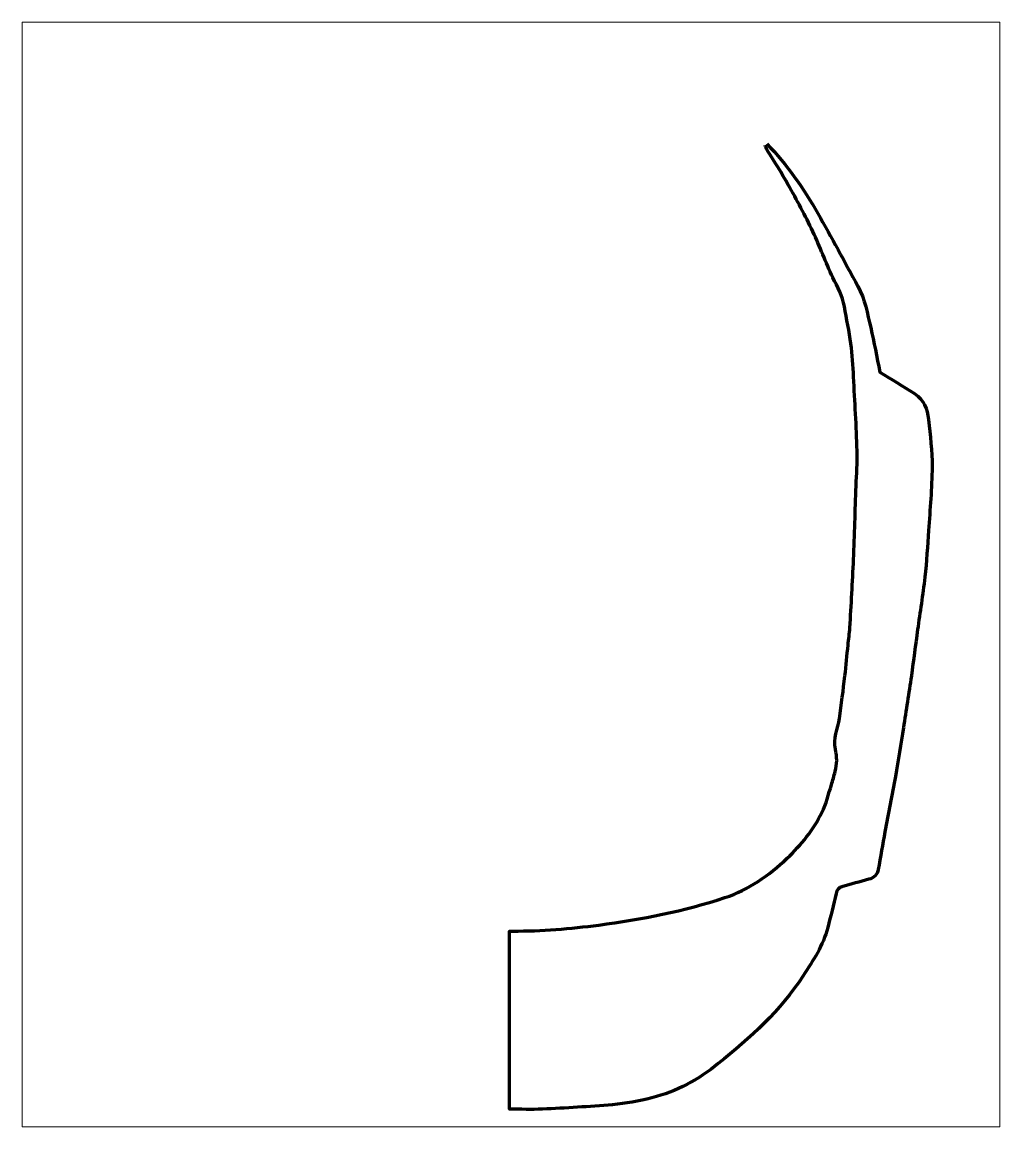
# Model space of a CAD drawing. Header units: inches. Extents: x 5 to 18.3, y 1.7 to 16.7.
import ezdxf

# ---------------------------------------------------------------- set-up
doc = ezdxf.new("R2010")
doc.units = ezdxf.units.IN
doc.header["$MEASUREMENT"] = 0
doc.header["$XCLIPFRAME"] = 2
doc.layers.add('Gold-top-outline\xa0Image', color=7, linetype='Continuous', lineweight=0)
picture_1 = doc.add_image_def('image1.png', size_in_pixel=(793, 896))

# ---------------------------------------------------------------- blocks, each defined once
blk = doc.blocks.new('Block_0')
at = {"layer": 'Gold-top-outline\xa0Image', "color": 18, "lineweight": 70, "true_color": 0x000000}
blk.add_open_spline([(15.13177846499095, 15.06940263357283), (15.41077825334602, 14.78768118552442), (15.6304156988501, 14.46157821565999), (15.82625530835439, 14.11952948147905), (16.01354822206546, 13.79240839689977), (16.19123518380954, 13.45975038833457), (16.37209198436208, 13.12894853100001), (16.46808704313985, 12.95336510940396), (16.50133863177716, 12.75717189813525), (16.54692885378815, 12.5659508958737), (16.59388912556177, 12.36898533497675), (16.62963422523085, 12.16933487862479), (16.67279028115874, 11.95863415749575), (16.82289156207763, 11.8657919901884), (16.98461063988192, 11.76889812748655), (17.14299258751389, 11.66680468301938), (17.26916864543116, 11.58547162743054), (17.31917597336089, 11.45492223876187), (17.33448441213858, 11.31453660716786), (17.35791543496445, 11.09967422118182), (17.38450043717287, 10.88343324365891), (17.38290528588092, 10.66797717637882), (17.38076937932419, 10.37947780280529), (17.35463969611828, 10.09106097041338), (17.3356917748868, 9.802814859844373), (17.32169148295116, 9.589839642116859), (17.3083874709733, 9.376548614650902), (17.28443513346929, 9.164571581275291), (17.25745876155643, 8.925836337381458), (17.21826244616725, 8.688502242862947), (17.18554700844523, 8.450398105767867), (17.15671047934911, 8.240529204932095), (17.1313937196207, 8.030159930224992), (17.10103161606897, 7.820519171164555), (17.06692157205386, 7.585005084067334), (17.02971791679364, 7.349929849463832), (16.99233571509308, 7.114906908031293), (16.95712523155617, 6.893537098327341), (16.92223193653788, 6.672072955844391), (16.88300185591927, 6.451399875742026), (16.83812172691442, 6.198940750535308), (16.78809802796437, 5.947404445992939), (16.74129481566691, 5.695282663006865), (16.70962047251805, 5.524663375737165), (16.67921590663238, 5.353804155094747), (16.64911573940571, 5.182897768062805), (16.63625630294826, 5.109882146389281), (16.59292835130703, 5.067397533716605), (16.5232011062191, 5.048475608672888), (16.40020511899805, 5.015099235957046), (16.2772178288815, 4.981685950414632), (16.15442699100877, 4.947564143673288), (16.10836507897493, 4.934763595702886), (16.08814993845221, 4.904666312414266), (16.07724683892241, 4.855722980447631), (16.04271370635105, 4.700703463830121), (16.00078445375801, 4.547335796201726), (15.96157534850916, 4.393364193716353), (15.89890964071522, 4.147277657874913), (15.76049854728722, 3.938493583997847), (15.62481041497257, 3.730768703172164), (15.31677227353654, 3.259191963360611), (14.90417216955135, 2.887109646150797), (14.46989990423536, 2.536653118531148), (14.19940076817887, 2.318360915742712), (13.89947574629488, 2.155821436067273), (13.56370010839997, 2.069172677112874), (13.38858250155522, 2.02398419989375), (13.20779080138813, 1.993230688577164), (13.02766992935817, 1.976845495004024), (12.70999795406115, 1.947944802510139), (12.39101233228244, 1.932258901929293), (12.07230217210532, 1.916675536977815), (11.92445360113616, 1.909445749751032), (11.77596098079846, 1.915443058712804), (11.6239272000528, 1.915443058712804), (11.6239272000528, 2.733016026266467), (11.6239272000528, 3.533788530948059), (11.6239272000528, 4.342961779743821), (11.64206557912589, 4.342961779743821), (11.65604685413901, 4.342989464363755), (11.67002798526621, 4.342957678318649), (12.06324659977244, 4.342055364780182), (12.45364926289224, 4.374522246463533), (12.84373128423133, 4.425191253072423), (13.42722821348772, 4.500985590301852), (14.00179922761316, 4.617192295134397), (14.56097598300286, 4.799105881979054), (14.8853987020051, 4.904648881357261), (15.1595503661722, 5.102628775967736), (15.40809596398629, 5.334438250775847), (15.60150933712046, 5.514828158168104), (15.76180797311523, 5.723471758232916), (15.88295505822947, 5.957371934523886), (15.94325873474859, 6.073801141672143), (15.97102449679722, 6.207362001775385), (16.01142868652906, 6.333841751314391), (16.03083550792374, 6.394592061002817), (16.04541032035356, 6.456891684051015), (16.06217731472245, 6.518488938038039), (16.0896151447704, 6.619285563132759), (16.08914089677566, 6.716600590932253), (16.06604445667749, 6.821732422436676), (16.0349650977982, 6.963202880989405), (16.0989384408398, 7.101159956201803), (16.11991227583525, 7.241006250385326), (16.1488020107474, 7.433635835855334), (16.17270114243539, 7.627065199234417), (16.19576484049293, 7.820507892245321), (16.21241723771962, 7.960182439249655), (16.22404066214327, 8.100454768973224), (16.2382706599577, 8.24042359323385), (16.24624539322867, 8.318862837022834), (16.258183448199, 8.397037026209912), (16.26277551939736, 8.475656732706584), (16.28092279541655, 8.78636532360142), (16.29951260057863, 9.09708826948435), (16.31291841983908, 9.408023464120093), (16.32727682784411, 9.741074568654385), (16.33591356424906, 10.07437227137731), (16.34719473202926, 10.40755769758608), (16.35259819192197, 10.56715850612381), (16.3671832362395, 10.72703205943565), (16.36209389529906, 10.88628373415537), (16.3513519480005, 11.22246576413244), (16.33148827282015, 11.55837991977778), (16.31314249817966, 11.89428202748667), (16.30487564451495, 12.04563640803241), (16.29831495812371, 12.19764394053723), (16.27824050605681, 12.34764280006271), (16.25561166322639, 12.51672661628261), (16.21719655246284, 12.68363411376915), (16.18834672191269, 12.85195275785488), (16.16372931170839, 12.9955780026588), (16.09437501892699, 13.11914394595024), (16.03146528061148, 13.24804430535957), (15.93150331897363, 13.45286422363569), (15.85668391917615, 13.66992997212734), (15.75854758210062, 13.87574320431297), (15.65516970475518, 14.09254966583185), (15.54101278951824, 14.30453278726044), (15.42380242319538, 14.514266469235), (15.33560841139491, 14.67207854371838), (15.23475960089094, 14.8227683011315), (15.14058479493446, 14.97726546280216), (15.1263617036442, 15.00059931974451), (15.1178086129212, 15.02740405580457), (15.10663257778709, 15.05260321207825)], degree=3, knots=[0, 0, 0, 0, 1, 1, 1, 2, 2, 2, 3, 3, 3, 4, 4, 4, 5, 5, 5, 6, 6, 6, 7, 7, 7, 8, 8, 8, 9, 9, 9, 10, 10, 10, 11, 11, 11, 12, 12, 12, 13, 13, 13, 14, 14, 14, 15, 15, 15, 16, 16, 16, 17, 17, 17, 18, 18, 18, 19, 19, 19, 20, 20, 20, 21, 21, 21, 22, 22, 22, 23, 23, 23, 24, 24, 24, 25, 25, 25, 26, 26, 26, 27, 27, 27, 28, 28, 28, 29, 29, 29, 30, 30, 30, 31, 31, 31, 32, 32, 32, 33, 33, 33, 34, 34, 34, 35, 35, 35, 36, 36, 36, 37, 37, 37, 38, 38, 38, 39, 39, 39, 40, 40, 40, 41, 41, 41, 42, 42, 42, 43, 43, 43, 44, 44, 44, 45, 45, 45, 46, 46, 46, 47, 47, 47, 48, 48, 48, 49, 49, 49, 49], dxfattribs=at)

msp = doc.modelspace()

# ---------------------------------------------------------------- block references
at = {"layer": 'Gold-top-outline\xa0Image'}
msp.add_blockref('Block_0', (0, 0), dxfattribs=at)

# ---------------------------------------------------------------- pictures from other files: only their frames are drawn
image = msp.add_image(picture_1, insert=(4.982567055023221, 1.674119241192281), size_in_units=(13.324838789682541, 15.055555555555557), dxfattribs=at)
image.set_boundary_path([(-0.5, -0.5), (792.4999999999999, 895.5)])
image.dxf.clipping = 0
image.dxf.flags = 3

doc.saveas('drawing.dxf')
